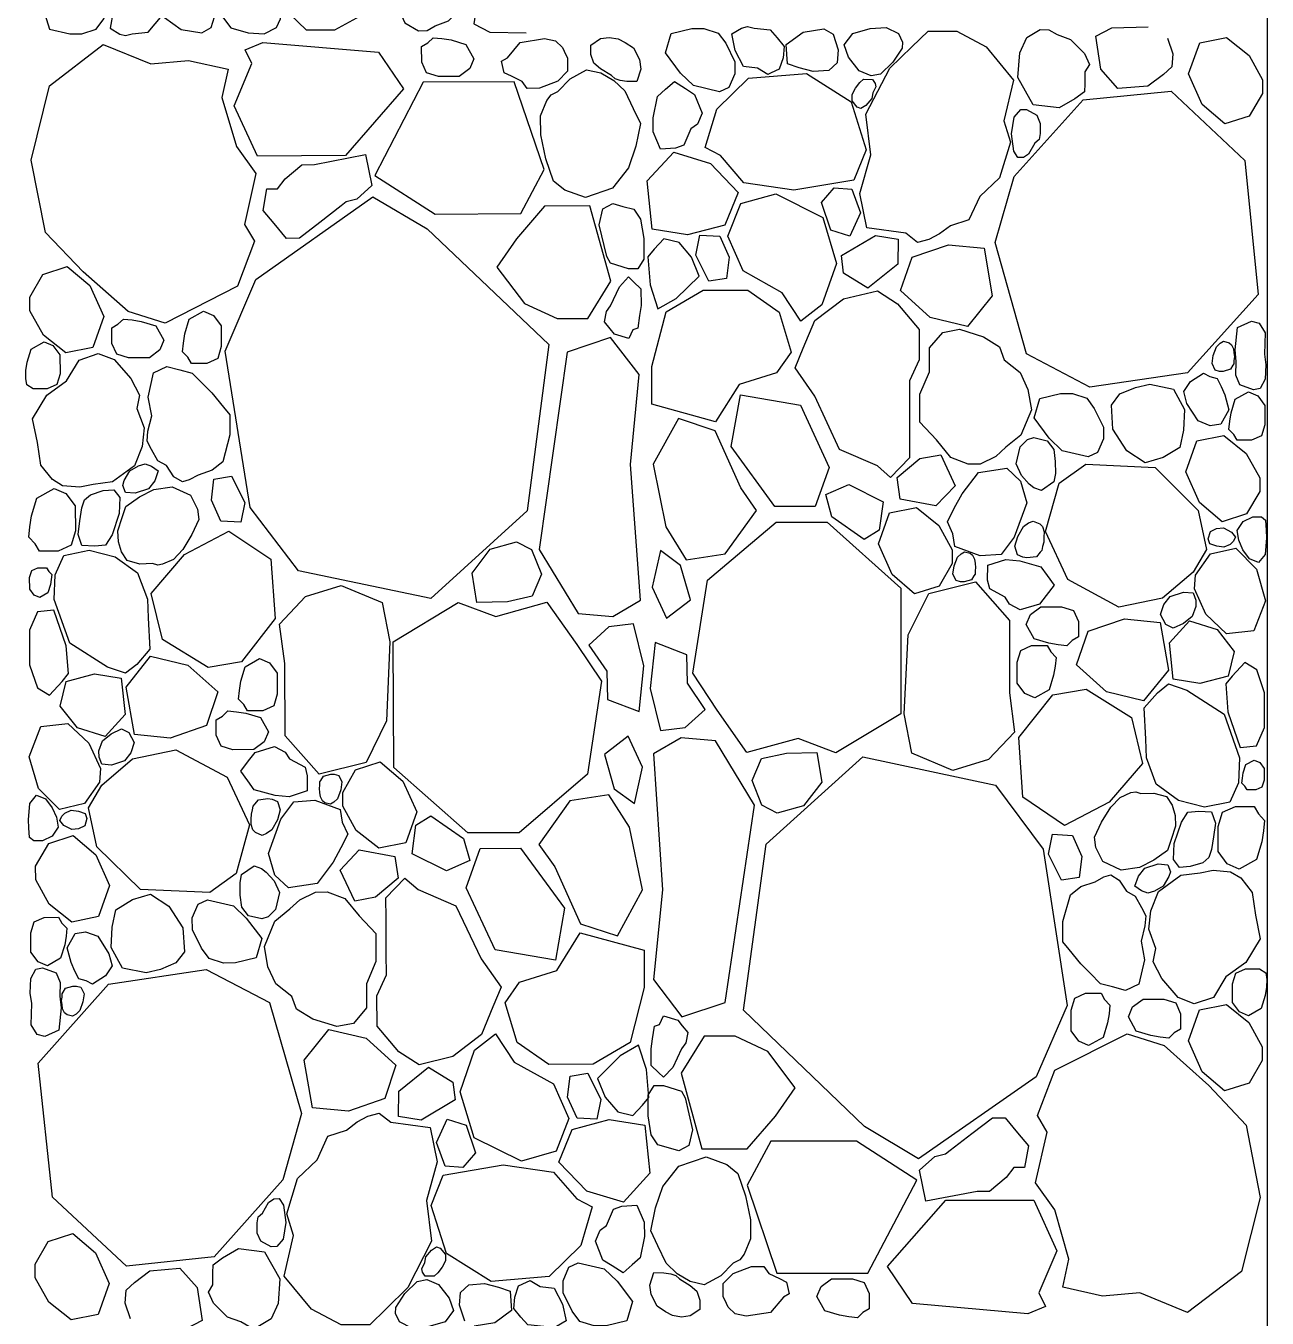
# Model space of a CAD drawing. Header units: millimetres. Extents: x 10227 to 13232, y 2 to 9351.
# Drawn here: x 11832.1 to 12008.2, y 7109.4 to 7292.8 of the extents above; entities that cross this region are included whole.
import ezdxf

# ---------------------------------------------------------------- set-up
doc = ezdxf.new("R2010")
doc.units = ezdxf.units.MM
doc.layers.add('A-WALL-FULL-EXTR', color=1, linetype='Continuous')
doc.layers.add('RETINO', color=20, linetype='Continuous')

msp = doc.modelspace()

# ---------------------------------------------------------------- linework, layer by layer
at = {"layer": 'A-WALL-FULL-EXTR', "ltscale": 0.1}
msp.add_line((12008.18, 9251.16), (12008.18, 6986), dxfattribs=at)
at = {"layer": 'RETINO'}
for points in [[(11868.54, 7320.9), (11863, 7320.1), (11862.05, 7315.22), (11863.65, 7309.76), (11862.96, 7303.97), (11866.39, 7297.46), (11869.53, 7294.46), (11871.86, 7292.22), (11875.93, 7292.25), (11880.09, 7294.52), (11883.94, 7299.25), (11882.54, 7305.02), (11883.43, 7308.07), (11881.88, 7313.08), (11879.06, 7315.73), (11877.5, 7319.03), (11874.86, 7319.89), (11873.33, 7321.02), (11871.8, 7321.82), (11870.18, 7322.2), (11868.54, 7320.9)], [(11890.37, 7303.24), (11886.7, 7302.75), (11884.55, 7298.87), (11884.84, 7295.38), (11885.84, 7293.21), (11887.76, 7292.11), (11889, 7292.14), (11890.16, 7292.82), (11892.02, 7293.53), (11894, 7295.51), (11894.7, 7297.09), (11894.08, 7298.14), (11894.03, 7299.83), (11894, 7300.97), (11892.64, 7301.97), (11890.37, 7303.24)], [(11842.2, 7300.68), (11838.51, 7299.78), (11836.71, 7298.01), (11834.56, 7295.08), (11835.41, 7292.35), (11838.32, 7291.67), (11840.03, 7291.68), (11842.06, 7292.34), (11843.12, 7293.8), (11844.39, 7296.45), (11844.38, 7298.14), (11843.53, 7300.06), (11842.2, 7300.68)], [(11847.61, 7297.35), (11845.64, 7297.09), (11844.48, 7294.82), (11844.02, 7292.47), (11845.39, 7291.64), (11846.23, 7291.41), (11847.17, 7291.68), (11849.43, 7291.92), (11850.44, 7293.07), (11851.42, 7294.28), (11851.26, 7295.91), (11850.7, 7297.49), (11849.57, 7298.02), (11849.06, 7298.24), (11847.61, 7297.35)], [(11866.84, 7296.62), (11865.06, 7298.28), (11863.71, 7298.54), (11862.05, 7297.82), (11860.55, 7295.85), (11859.96, 7294.09), (11861.15, 7292.52), (11863.63, 7291.81), (11865.9, 7291.68), (11867.65, 7292.56), (11868.2, 7293.79), (11868.17, 7294.64), (11866.84, 7296.62)], [(11851.9, 7296.75), (11851.72, 7294), (11854.12, 7292.28), (11857.05, 7291.82)], [(11858.36, 7292.58), (11859.09, 7294.82), (11858.93, 7296.66)], [(11896.32, 7297.78), (11895.64, 7293.08), (11897.91, 7291.91), (11903.07, 7291.82)], [(11857.05, 7291.82), (11858.36, 7292.58)], [(11930.48, 7283.43), (11926.78, 7284.31), (11924.97, 7286.07), (11922.8, 7288.99), (11923.63, 7291.72), (11926.55, 7292.42), (11928.26, 7292.42), (11930.28, 7291.76), (11931.36, 7290.32), (11932.64, 7287.67), (11932.64, 7285.98), (11931.8, 7284.06), (11930.48, 7283.43)], [(11935.87, 7286.79), (11933.89, 7287.04), (11932.72, 7289.3), (11932.25, 7291.65), (11933.61, 7292.48), (11934.45, 7292.72), (11935.39, 7292.46), (11937.66, 7292.23), (11938.67, 7291.09), (11939.66, 7289.88), (11939.51, 7288.25), (11938.96, 7286.67), (11937.83, 7286.13), (11937.32, 7285.91), (11935.87, 7286.79)], [(11955.09, 7287.63), (11953.32, 7285.96), (11951.98, 7285.7), (11950.31, 7286.4), (11948.8, 7288.36), (11948.19, 7290.12), (11949.38, 7291.7), (11951.86, 7292.42), (11954.13, 7292.56), (11955.88, 7291.69), (11956.43, 7290.47), (11956.41, 7289.62), (11955.09, 7287.63)], [(11984.57, 7286.63), (11983.87, 7291.33), (11986.14, 7292.51), (11991.29, 7292.64)], [(11892.41, 7290.79), (11894.49, 7290.17), (11895.63, 7288.14), (11895.04, 7286.73), (11893.57, 7285.63), (11890.61, 7285.61), (11888.92, 7286.12), (11888.23, 7287.66), (11888.22, 7289.85), (11889.11, 7290.37), (11889.88, 7291.12), (11891.11, 7290.99), (11892.41, 7290.79)], [(11900.39, 7288.28), (11902.2, 7290.45), (11905.67, 7290.98), (11907.21, 7290.67), (11908.2, 7289.73), (11908.45, 7289.22), (11908.92, 7288.23), (11908.93, 7286.36), (11907.54, 7284.94), (11904.93, 7283.93), (11903.2, 7283.92), (11902.49, 7284.91), (11900.97, 7285.64), (11899.94, 7286.13), (11899.57, 7287.78), (11900.39, 7288.28)], [(11915.15, 7285.75), (11913.61, 7286.68), (11912.65, 7287.48), (11912.25, 7288.73), (11912.25, 7290.08), (11913.61, 7290.98), (11914.85, 7291.16), (11916.11, 7290.95), (11917.1, 7290.42), (11918.28, 7289.66), (11919.14, 7288), (11919.33, 7286.67), (11918.77, 7284.88), (11917.35, 7284.89), (11916.37, 7285.05), (11915.68, 7285.29), (11915.15, 7285.75)], [(11940.15, 7287.42), (11939.95, 7290.16), (11942.35, 7291.89), (11945.28, 7292.37)], [(11945.28, 7292.37), (11946.59, 7291.62)], [(11946.59, 7291.62), (11947.33, 7289.38), (11947.18, 7287.54)], [(11956.93, 7263.36), (11951.38, 7264.13), (11950.41, 7269), (11951.97, 7274.47), (11951.25, 7280.25), (11954.65, 7286.79), (11957.77, 7289.81), (11960.09, 7292.05), (11964.15, 7292.05), (11968.33, 7289.81), (11972.21, 7285.09), (11970.84, 7279.31), (11971.75, 7276.27), (11970.23, 7271.25), (11967.42, 7268.59), (11965.88, 7265.28), (11963.24, 7264.41), (11961.72, 7263.27), (11960.2, 7262.46), (11958.57, 7262.07), (11956.93, 7263.36)], [(11978.66, 7281.15), (11974.99, 7281.61), (11972.81, 7285.48), (11973.09, 7288.97), (11974.07, 7291.15), (11975.98, 7292.26), (11977.23, 7292.24), (11978.39, 7291.56), (11980.26, 7290.86), (11982.25, 7288.89), (11982.96, 7287.32), (11982.34, 7286.26), (11982.3, 7284.58), (11982.27, 7283.43), (11980.92, 7282.43), (11978.66, 7281.15)], [(11994.05, 7291.06), (11994.8, 7288.82), (11994.65, 7286.97)], [(12005.65, 7279.99), (12002.17, 7278.89), (11998.97, 7281.63), (11997.03, 7286), (11998.62, 7290.4), (12002.43, 7291.14), (12005.61, 7288.59), (12007.52, 7285.15), (12007.52, 7283.2), (12005.65, 7279.99)], [(11855.14, 7287.86), (11860.76, 7286.64), (11859.89, 7282.64), (11861.97, 7275.67), (11864.71, 7271.83), (11863.08, 7264.62), (11864.5, 7262.26), (11862.08, 7255.84), (11851.85, 7250.6), (11846.58, 7252.24), (11840.21, 7257.89), (11834.85, 7263.48), (11832.83, 7273.72), (11835.43, 7284.27), (11843.02, 7290.13), (11849.82, 7287.39), (11855.14, 7287.86)], [(11864.14, 7287.44), (11863.19, 7289.38), (11865.71, 7290.44), (11882.08, 7289.05), (11885.66, 7283.85), (11877.42, 7274.38), (11864.94, 7274.31), (11861.61, 7281.45), (11864.14, 7287.44)], [(11946, 7286.47), (11943.78, 7286.3), (11941.79, 7286.82), (11940.15, 7287.42)], [(11947.18, 7287.54), (11946, 7286.47)], [(11994.65, 7286.97), (11993.46, 7285.9)], [(11907.55, 7283.46), (11909.3, 7285.3), (11911.63, 7286.56), (11913.65, 7286.11), (11915.47, 7285.05), (11917.05, 7283.56), (11918.25, 7281.06), (11919.26, 7278.96), (11918.6, 7275.7), (11917.58, 7272.66), (11915.31, 7269.75), (11911.46, 7268.44), (11908.53, 7269.49), (11906.95, 7270.77), (11905.86, 7273.91), (11905.12, 7277.34), (11905.11, 7280.02), (11905.99, 7282.21), (11906.58, 7283.02), (11907.55, 7283.46)], [(11951.27, 7275.21), (11949.55, 7270.89), (11941.04, 7269.48), (11933.92, 7270.54), (11930.63, 7274.39), (11928.46, 7275.51), (11930.1, 7280.97), (11934.6, 7285.37), (11942.82, 7286.02), (11949.15, 7282.01), (11951.27, 7275.21)], [(11952.08, 7282.5), (11951.26, 7281.5), (11950.55, 7281.07), (11950.02, 7281.26), (11949.29, 7282.15), (11949.29, 7283.07), (11949.78, 7283.95), (11950.39, 7284.77), (11950.91, 7285.24), (11952.18, 7285.19), (11952.55, 7284.63), (11952.67, 7284.16), (11952.24, 7283.27), (11952.08, 7282.5)], [(11993.46, 7285.9), (11991.25, 7284.24), (11986.99, 7283.91), (11984.57, 7286.63)], [(11881.56, 7271.55), (11890.14, 7266.08), (11902.31, 7266.15), (11905.6, 7272.41), (11901.33, 7284.86), (11888.44, 7284.79), (11881.56, 7271.55)], [(11922.12, 7275.31), (11921.07, 7277.75), (11921.07, 7279.75), (11921.67, 7282.79), (11922.83, 7283.79), (11924.12, 7284.91), (11925.66, 7283.91), (11926.96, 7283.07), (11928.02, 7280.39), (11927.34, 7278.83), (11926.42, 7278.16), (11925.42, 7275.85), (11924.24, 7275.44), (11922.12, 7275.31)], [(11972.29, 7271.41), (11982.1, 7282.28), (11994.55, 7283.55), (12005.01, 7273.71), (12006.91, 7254.66), (11996.87, 7243.54), (11983.05, 7241.53), (11974.06, 7246.27), (11969.6, 7262.06), (11972.29, 7271.41)], [(11975.23, 7276.16), (11974.34, 7274.61), (11973.63, 7274.1), (11972.83, 7274.1), (11972.26, 7275.01), (11971.91, 7277.47), (11972.31, 7279.85), (11973.23, 7280.91), (11974.03, 7280.91), (11975.49, 7280.13), (11976, 7278.96), (11976, 7277.5), (11975.86, 7276.66), (11975.23, 7276.16)], [(11868.86, 7271.1), (11871.24, 7273.09), (11873.01, 7273.1), (11880.27, 7274.54), (11881.18, 7270.13), (11879.01, 7268.19), (11877.52, 7267.8), (11876.83, 7267.25), (11873.78, 7264.89), (11870.88, 7262.65), (11869.07, 7262.64), (11867.29, 7264.75), (11865.75, 7266.58), (11866.28, 7269.68), (11867.78, 7269.69), (11868.86, 7271.1)], [(11925.95, 7263.12), (11920.92, 7263.96), (11920.22, 7270.78), (11924, 7274.89), (11929.2, 7273.27), (11933.15, 7269.16), (11931.22, 7264.52), (11925.95, 7263.12)], [(11939.38, 7254.91), (11933.86, 7258.02), (11931.67, 7262.97), (11933.51, 7267.58), (11938.46, 7268.96), (11945.13, 7265.62), (11947.08, 7259.06), (11945.01, 7253.19), (11942.02, 7250.88), (11939.38, 7254.91)], [(11946.76, 7269.82), (11949.28, 7269.62), (11950.5, 7266.24), (11948.96, 7262.97), (11946.26, 7263.79), (11944.94, 7267.75), (11946.76, 7269.82)], [(11864.72, 7256.78), (11881.31, 7268.52), (11889.01, 7263.98), (11906.26, 7247.59), (11903.19, 7223.97), (11889.53, 7211.52), (11870.74, 7215.45), (11863.89, 7224.46), (11860.37, 7246.64), (11864.72, 7256.78)], [(11901.67, 7262.57), (11898.88, 7258.55), (11902.82, 7253.39), (11907.46, 7251.24), (11911.82, 7251.26), (11915.06, 7256.56), (11912.09, 7267.26), (11905.64, 7267.23), (11901.67, 7262.57)], [(11913.92, 7266.84), (11915.36, 7267.57), (11916.79, 7267.17), (11918.32, 7266.76), (11919.28, 7265.35), (11919.74, 7262.64), (11919.76, 7259.69), (11918.89, 7258.32), (11917.55, 7258.31), (11915.03, 7259.12), (11914.5, 7260.04), (11913.4, 7264.57), (11913.92, 7266.84)], [(11931.47, 7256.96), (11928.98, 7256.56), (11927.12, 7260.27), (11927.7, 7263.09), (11930.51, 7262.93), (11931.85, 7259.95), (11931.47, 7256.96)], [(11920.64, 7256.06), (11921.72, 7252.62), (11924.34, 7254.12), (11927.59, 7257.28), (11926.51, 7259.95), (11924.75, 7262.03), (11922.58, 7262.57), (11921.22, 7261.12), (11920.32, 7260.03), (11920.64, 7256.06)], [(11948.1, 7257.72), (11947.79, 7260.22), (11952.61, 7263.04), (11955.85, 7262.54), (11955.79, 7258.96), (11951.54, 7255.55), (11948.1, 7257.72)], [(11962.96, 7261.74), (11968.03, 7261.23), (11969.19, 7254.47), (11965.69, 7250.12), (11960.39, 7251.39), (11956.18, 7255.23), (11957.8, 7259.99), (11962.96, 7261.74)], [(11834.47, 7257.52), (11837.95, 7258.65), (11841.16, 7255.93), (11843.13, 7251.57), (11841.57, 7247.16), (11837.76, 7246.39), (11834.56, 7248.92), (11832.64, 7252.36), (11832.63, 7254.3), (11834.47, 7257.52)], [(11915.03, 7253.08), (11916.28, 7255.75), (11917.58, 7257.16), (11918.3, 7256.48), (11919.34, 7255.49), (11919.35, 7253.12), (11919.14, 7251.69), (11918.89, 7249.88), (11918.17, 7249.67), (11917.62, 7248.42), (11915.58, 7249.06), (11914.97, 7249.82), (11914.18, 7250.8), (11914.45, 7252.24), (11915.03, 7253.08)], [(11933.28, 7241.91), (11929.94, 7236.6), (11920.88, 7239.12), (11920.88, 7244.44), (11922.93, 7252.21), (11928.17, 7255.28), (11934.51, 7255.28), (11938.93, 7252.14), (11940.63, 7246.48), (11938.59, 7243.55), (11933.28, 7241.91)], [(11952.9, 7230.35), (11947.53, 7232.66), (11943.99, 7240.22), (11941.2, 7244.24), (11942.36, 7247.03), (11944, 7250.98), (11948.07, 7254.04), (11952.9, 7255.2), (11955.76, 7253.36), (11958.82, 7249.69), (11958.82, 7245.4), (11957.46, 7242.4), (11957.46, 7239.4), (11957.46, 7234.43), (11957.46, 7231.51), (11954.74, 7228.71), (11952.9, 7230.35)], [(11854.62, 7249.08), (11855.25, 7251.16), (11857.28, 7252.3), (11858.69, 7251.71), (11859.78, 7250.23), (11859.8, 7247.28), (11859.29, 7245.59), (11857.76, 7244.9), (11855.56, 7244.88), (11855.05, 7245.77), (11854.29, 7246.54), (11854.42, 7247.78), (11854.62, 7249.08)], [(11848.45, 7250.86), (11850.53, 7250.24), (11851.67, 7248.2), (11851.08, 7246.8), (11849.6, 7245.7), (11846.65, 7245.68), (11844.96, 7246.19), (11844.27, 7247.73), (11844.25, 7249.92), (11845.14, 7250.44), (11845.91, 7251.19), (11847.15, 7251.06), (11848.45, 7250.86)], [(12008.01, 7244.71), (12007.89, 7242.63), (12007.2, 7241.34), (12006.23, 7241.15), (12004.31, 7241.85), (12003.72, 7243.24), (12003.81, 7245.18), (12003.63, 7246.82), (12003.99, 7249.99), (12005.97, 7250.88), (12007.05, 7250.61), (12007.91, 7249.23), (12007.79, 7246.19), (12008.01, 7244.71)], [(11915.03, 7248.57), (11908.88, 7246.5), (11904.88, 7218.46), (11910.45, 7209.38), (11915.35, 7208.97), (11919.27, 7211.28), (11917.88, 7230.54)], [(11919.08, 7243.3), (11915.03, 7248.57)], [(11973.25, 7234.7), (11971.09, 7232.99), (11969.67, 7231.7), (11967.46, 7230.61), (11965.77, 7230.61), (11963.31, 7231.54), (11961.26, 7234.04), (11958.93, 7236.56), (11958.93, 7240.51), (11960.29, 7243.68), (11960.29, 7247.11), (11962.16, 7249.3), (11964.54, 7249.74), (11967.94, 7248.64), (11970.21, 7247.24), (11970.87, 7245.4), (11973.15, 7243.6), (11974.25, 7241.19), (11974.74, 7238.29), (11973.25, 7234.7)], [(11832.26, 7245.05), (11832.82, 7246.92), (11834.65, 7247.94), (11835.91, 7247.41), (11836.9, 7246.09), (11836.92, 7243.43), (11836.46, 7241.91), (11835.08, 7241.28), (11833.1, 7241.27), (11832.22, 7241.83), (11832.07, 7242.77), (11832.08, 7243.87), (11832.26, 7245.05)], [(12002.98, 7244.05), (12001.93, 7243.76), (12001.43, 7243.76), (12000.8, 7243.94), (12000.36, 7244.86), (12000.53, 7246), (12000.99, 7247.26), (12001.51, 7247.74), (12002, 7248.03), (12002.8, 7247.81), (12003.13, 7247.54), (12003.42, 7246.98), (12003.48, 7246.37), (12003.56, 7245.8), (12003.48, 7245.31), (12003.48, 7244.85), (12003.33, 7244.63), (12002.98, 7244.05)], [(11844.36, 7228.06), (11841.62, 7227.71), (11839.75, 7227.33), (11837.29, 7227.53), (11835.83, 7228.4), (11834.2, 7230.46), (11833.73, 7233.66), (11833.03, 7237.02), (11835.06, 7240.4), (11837.85, 7242.42), (11839.62, 7245.37), (11842.35, 7246.29), (11844.62, 7245.43), (11846.97, 7242.74), (11848.2, 7240.38), (11847.81, 7238.47), (11848.85, 7235.75), (11848.55, 7233.11), (11847.48, 7230.37), (11844.36, 7228.06)], [(11849.42, 7240.1), (11850.19, 7243.57), (11852.08, 7244.44), (11853.93, 7243.97), (11855.67, 7243.52), (11857.13, 7242.05), (11858.47, 7240.7), (11860.12, 7238.7), (11861.02, 7237.61), (11861.03, 7234.74), (11860, 7230.91), (11858.51, 7229.75), (11856.5, 7229.05), (11855.26, 7228.36), (11854.29, 7228.06), (11853.06, 7228.81), (11852.03, 7230.38), (11850.78, 7231.05), (11849.9, 7232.69), (11849.28, 7233.85), (11849.4, 7235.27), (11849.93, 7237.45), (11849.42, 7240.1)], [(11917.88, 7230.54), (11919.08, 7243.3)], [(12002.16, 7240.42), (12002.73, 7238.32), (12001.6, 7236.28), (12000.09, 7236.04), (11998.38, 7236.72), (11996.81, 7239.22), (11996.35, 7240.92), (11997.29, 7242.32), (11999.15, 7243.49), (12000.06, 7243.01), (12001.1, 7242.75), (12001.64, 7241.63), (12002.16, 7240.42)], [(11988.28, 7232.49), (11986.3, 7235.58), (11986.09, 7238.98), (11987.3, 7240.56), (11989.52, 7241.47), (11991.56, 7241.95), (11994.89, 7241.25), (11996.47, 7238.33), (11996.32, 7235.43), (11995.8, 7232.97), (11993.42, 7231.52), (11990.87, 7230.77), (11988.28, 7232.49)], [(11944.04, 7224.57), (11938.32, 7224.57), (11932.14, 7233.1), (11933.44, 7240.45), (11941.99, 7238.94), (11946.06, 7230.12)], [(11982.78, 7231.62), (11979.08, 7232.5), (11977.28, 7234.26), (11975.11, 7237.17), (11975.94, 7239.91), (11978.85, 7240.61), (11980.56, 7240.61), (11982.59, 7239.95), (11983.66, 7238.51), (11984.95, 7235.86), (11984.95, 7234.17), (11984.1, 7232.25), (11982.78, 7231.62)], [(12003.08, 7237.88), (12003.66, 7239.81), (12005.55, 7240.86), (12006.86, 7240.3), (12007.87, 7238.93), (12007.87, 7236.19), (12007.39, 7234.62), (12005.96, 7233.99), (12003.92, 7233.99), (12003.45, 7234.81), (12002.75, 7235.53), (12002.88, 7236.68), (12003.08, 7237.88)], [(11931.28, 7217.86), (11935.71, 7224.03), (11933.49, 7227.22), (11929.88, 7235.34), (11924.65, 7237.08), (11921.05, 7230.57), (11922.85, 7221.68)], [(11972.56, 7230.66), (11973.14, 7233.04), (11974.16, 7234.1), (11975.06, 7234.39), (11976.96, 7233.92), (11977.9, 7232.68), (11978.13, 7230.98), (11978.14, 7229.25), (11977.92, 7228.09), (11976.15, 7226.86), (11975.07, 7227.24), (11974.43, 7227.76), (11973.32, 7228.99), (11972.56, 7230.66)], [(12005.27, 7223.52), (12001.78, 7222.41), (11998.58, 7225.15), (11996.64, 7229.52), (11998.23, 7233.92), (12002.04, 7234.66), (12005.22, 7232.12), (12007.13, 7228.67), (12007.13, 7226.72), (12005.27, 7223.52)], [(11961.89, 7231.91), (11963.92, 7227.51), (11961.19, 7224.67), (11956.14, 7225.62), (11955.71, 7228.7), (11958.91, 7231.39), (11961.89, 7231.91)], [(11846.82, 7229.64), (11848.05, 7230.33), (11849.01, 7230.64), (11849.91, 7230.31), (11850.84, 7229.66), (11850.35, 7228.23), (11849.46, 7227.08), (11847.59, 7226.46), (11846.22, 7226.58), (11845.83, 7227.58), (11846.02, 7228.26), (11846.82, 7229.64)], [(11946.06, 7230.12), (11944.04, 7224.57)], [(11978.67, 7227.9), (11982.46, 7230.59), (11992.28, 7230.1), (11998.41, 7224.02), (11999.6, 7218.48), (11997.67, 7215.25), (11993.32, 7211.56), (11987.15, 7210.31), (11979.9, 7214.24), (11976.76, 7221.04), (11978.67, 7227.9)], [(11858.76, 7228.46), (11861.25, 7228.87), (11863.13, 7225.17), (11862.57, 7222.35), (11859.75, 7222.48), (11858.4, 7225.46), (11858.76, 7228.46)], [(11964.93, 7226.37), (11967.23, 7229.4), (11971.26, 7230.01), (11973.2, 7228.18), (11974.1, 7225.09), (11972.3, 7220.24), (11970.43, 7217.78), (11967.49, 7217.59), (11963.88, 7218.92), (11963.58, 7220.69), (11962.83, 7222.42), (11963.79, 7224.36), (11964.93, 7226.37)], [(11832.89, 7223.27), (11833.63, 7225.77), (11836.07, 7227.13), (11837.76, 7226.42), (11839.08, 7224.66), (11839.1, 7221.11), (11838.49, 7219.08), (11836.64, 7218.25), (11834.01, 7218.24), (11833.39, 7219.3), (11832.49, 7220.23), (11832.64, 7221.71), (11832.89, 7223.27)], [(11841.23, 7226.26), (11843.03, 7226.83), (11844.54, 7226.95), (11845.39, 7225.85), (11845.3, 7223.58), (11844.3, 7220.54), (11843.39, 7219.11), (11841.84, 7218.97), (11840.02, 7219.05), (11839.48, 7220.63), (11839.75, 7222.57), (11840.01, 7224.37), (11840.39, 7225.51), (11841.23, 7226.26)], [(11850.06, 7216.51), (11848.26, 7216.42), (11846.43, 7216.92), (11845.62, 7218.14), (11845.2, 7219.58), (11845.12, 7221.13), (11845.73, 7223), (11846.25, 7224.58), (11848.18, 7225.94), (11850.21, 7227.01), (11852.81, 7227.39), (11855.43, 7226.17), (11856.43, 7224.18), (11856.61, 7222.75), (11855.63, 7220.59), (11854.32, 7218.47), (11853.01, 7217.08), (11851.48, 7216.38), (11850.78, 7216.26), (11850.06, 7216.51)], [(11953.15, 7221.21), (11951, 7219.89), (11946.43, 7223.11), (11945.55, 7226.27), (11948.84, 7227.7), (11953.7, 7225.25), (11953.15, 7221.21)], [(11961.65, 7213.29), (11958.16, 7212.18), (11954.97, 7214.92), (11953.03, 7219.29), (11954.62, 7223.69), (11958.43, 7224.43), (11961.61, 7221.89), (11963.51, 7218.44), (11963.51, 7216.49), (11961.65, 7213.29)], [(12007.9, 7217.79), (12006.97, 7216.65), (12005.68, 7217.15), (12004.73, 7218.44), (12004.15, 7219.78), (12003.91, 7221.18), (12004.78, 7222.46), (12006.13, 7223.12), (12007.38, 7223.12), (12007.97, 7222.64), (12008.06, 7221.24), (12008.09, 7220.14), (12007.9, 7217.79)], [(11849.86, 7212.25), (11854.58, 7217.76), (11860.89, 7221.1), (11866.84, 7217.13), (11867.43, 7208.67)], [(11922.85, 7221.68), (11925.77, 7217.03)], [(11934.38, 7189.67), (11930.15, 7195.7), (11926.68, 7200.94), (11928.78, 7214.11), (11938.52, 7222.35), (11945.77, 7222.35), (11956.23, 7212.98), (11956.23, 7195.15), (11946.98, 7189.61), (11941.64, 7191.67), (11934.38, 7189.67)], [(11975.45, 7217.46), (11974.11, 7217.3), (11973.5, 7217.39), (11972.75, 7217.72), (11972.38, 7218.93), (11972.8, 7220.31), (11973.61, 7221.76), (11974.33, 7222.26), (11974.98, 7222.52), (11975.92, 7222.11), (11976.29, 7221.72), (11976.53, 7220.98), (11976.5, 7220.21), (11976.48, 7219.5), (11976.3, 7218.91), (11976.22, 7218.35), (11975.99, 7218.1), (11975.45, 7217.46)], [(12002.04, 7218.8), (12001.03, 7218.93), (12000.04, 7219.29), (11999.81, 7220.01), (12000.13, 7221.03), (12001.02, 7221.44), (12001.97, 7221.55), (12003.11, 7220.95), (12003.67, 7220.25), (12003.38, 7219.62), (12002.94, 7219.2), (12002.04, 7218.8)], [(11897.93, 7218.51), (11901.66, 7219.56), (11903.82, 7218.48)], [(11849.42, 7208.76), (11849.68, 7204.33), (11847.8, 7202.18), (11846.23, 7200.91), (11843.66, 7201.79), (11838.32, 7205.17), (11836.11, 7211.36), (11836.22, 7214.88), (11837.44, 7217.63), (11841.03, 7218.37), (11844.72, 7217.46), (11847.93, 7215.17), (11849.32, 7211.42), (11849.42, 7208.76)], [(11903.92, 7211.85), (11900.39, 7211.04), (11896.07, 7210.95), (11895.38, 7215.13), (11897.93, 7218.51)], [(11903.82, 7218.48), (11905.22, 7214.96), (11903.92, 7211.85)], [(11922.95, 7208.73), (11926.35, 7211.32), (11924.97, 7216.19), (11922.1, 7218.32), (11920.94, 7213.13), (11922.95, 7208.73)], [(11925.77, 7217.03), (11931.28, 7217.86)], [(11966.23, 7214.19), (11965.19, 7213.9), (11964.69, 7213.9), (11964.05, 7214.08), (11963.61, 7214.99), (11963.78, 7216.14), (11964.25, 7217.39), (11964.77, 7217.88), (11965.25, 7218.16), (11966.05, 7217.95), (11966.39, 7217.68), (11966.67, 7217.12), (11966.74, 7216.5), (11966.81, 7215.94), (11966.74, 7215.45), (11966.74, 7214.99), (11966.59, 7214.76), (11966.23, 7214.19)], [(12000.15, 7217.87), (12003.72, 7218.68), (12006.67, 7215.68), (12007.94, 7211.17), (12006.29, 7206.92), (12002.43, 7206.49), (11999.47, 7209.3), (11997.86, 7212.89), (11998.02, 7214.83), (12000.15, 7217.87)], [(11835.56, 7213.49), (11835.2, 7212.31), (11834.05, 7211.66), (11833.24, 7211.99), (11832.62, 7212.83), (11832.61, 7214.52), (11832.9, 7215.48), (11833.77, 7215.87), (11835.02, 7215.88), (11835.32, 7215.37), (11835.74, 7214.93), (11835.67, 7214.23), (11835.56, 7213.49)], [(11968.57, 7216.24), (11971.1, 7217.07), (11973.09, 7216.89), (11976.06, 7216.03), (11976.96, 7214.79), (11977.96, 7213.4), (11976.83, 7211.95), (11975.88, 7210.73), (11973.12, 7209.91), (11971.62, 7210.72), (11971.03, 7211.7), (11968.82, 7212.9), (11968.51, 7214.11), (11968.57, 7216.24)], [(11963.57, 7187.12), (11957.77, 7189.59), (11956.7, 7195.15), (11957.24, 7206.38), (11960.17, 7212.25), (11966.81, 7213.89), (11971.63, 7208.42), (11971.63, 7198.13), (11972.35, 7192.55), (11968.63, 7188.67), (11963.57, 7187.12)], [(11857.92, 7201.71), (11851.48, 7205.7), (11849.86, 7212.25)], [(11876.79, 7213.37), (11882.6, 7210.94), (11883.71, 7205.38), (11883.23, 7194.15), (11880.34, 7188.26), (11873.7, 7186.59), (11868.86, 7192.03), (11868.8, 7202.32), (11868.04, 7207.89), (11871.74, 7211.79), (11876.79, 7213.37)], [(11997.53, 7208.97), (11996.3, 7208), (11994.86, 7207.3), (11993.82, 7207.82), (11993.03, 7209.26), (11993.54, 7210.68), (11994.43, 7211.83), (11996.3, 7212.44), (11997.68, 7212.31), (11998.06, 7211.31), (11998.05, 7210.39), (11997.53, 7208.97)], [(11906, 7210.99), (11910.26, 7204.98), (11913.76, 7199.77), (11911.74, 7186.59), (11902.04, 7178.29), (11894.8, 7178.25), (11884.28, 7187.56), (11884.18, 7205.39), (11893.4, 7210.98), (11898.75, 7208.95), (11906, 7210.99)], [(11977.2, 7205.17), (11975.13, 7205.8), (11974, 7207.84), (11974.6, 7209.25), (11976.08, 7210.33), (11979.03, 7210.33), (11980.72, 7209.82), (11981.41, 7208.28), (11981.41, 7206.08), (11980.51, 7205.57), (11979.74, 7204.82), (11978.51, 7204.96), (11977.2, 7205.17)], [(11837.8, 7204.83), (11836.04, 7209.87), (11833.72, 7209.64), (11832.57, 7207.02), (11832.59, 7202.13), (11833.72, 7198.84), (11835.44, 7197.82), (11837.24, 7199.76), (11838.13, 7200.86), (11837.8, 7204.83)], [(11867.43, 7208.67), (11862.66, 7202.54), (11857.92, 7201.71)], [(11987.94, 7208.64), (11993.01, 7208.13), (11994.17, 7201.37), (11990.66, 7197.02), (11985.37, 7198.29), (11981.15, 7202.13), (11982.77, 7206.89), (11987.94, 7208.64)], [(11998.65, 7199.46), (11994.85, 7200.09), (11994.32, 7205.24), (11997.18, 7208.35), (12001.1, 7207.12), (12003.52, 7204.02), (12002.63, 7200.51), (11998.65, 7199.46)], [(11914.78, 7207.5), (11911.95, 7204.9), (11914.51, 7201.19)], [(11914.51, 7201.19), (11914.6, 7197.18), (11919.11, 7195.48), (11919.77, 7201.98), (11918.29, 7207.94)], [(11918.29, 7207.94), (11914.78, 7207.5)], [(11925.93, 7199.52), (11925.86, 7203.53), (11921.35, 7205.26), (11920.66, 7198.76), (11922.1, 7192.8)], [(11977.88, 7200.64), (11977.25, 7198.56), (11975.21, 7197.44), (11973.8, 7198.04), (11972.71, 7199.51), (11972.71, 7202.47), (11973.23, 7204.15), (11974.77, 7204.84), (11976.97, 7204.84), (11977.48, 7203.95), (11978.23, 7203.17), (11978.09, 7201.94), (11977.88, 7200.64)], [(11852.55, 7191.72), (11847.48, 7192.2), (11846.28, 7198.95), (11849.76, 7203.32), (11855.06, 7202.08), (11859.3, 7198.27), (11857.7, 7193.5), (11852.55, 7191.72)], [(11862.56, 7199.77), (11863.18, 7201.85), (11865.21, 7202.99), (11866.62, 7202.4), (11867.72, 7200.93), (11867.74, 7197.97), (11867.23, 7196.29), (11865.69, 7195.59), (11863.5, 7195.58), (11862.98, 7196.47), (11862.23, 7197.24), (11862.36, 7198.47), (11862.56, 7199.77)], [(11841.79, 7200.84), (11845.58, 7200.22), (11846.15, 7195.08), (11843.31, 7191.96), (11839.38, 7193.16), (11836.94, 7196.25), (11837.81, 7199.76), (11841.79, 7200.84)], [(12002.61, 7195.44), (12004.34, 7190.39), (12006.66, 7190.61), (12007.83, 7193.22), (12007.83, 7198.12), (12006.72, 7201.41), (12005.01, 7202.44), (12003.2, 7200.51), (12002.3, 7199.42), (12002.61, 7195.44)], [(11925.62, 7193.21), (11928.46, 7195.79), (11925.93, 7199.52)], [(11990.97, 7191.58), (11990.74, 7196.01), (11992.62, 7198.15), (11994.2, 7199.41), (11996.77, 7198.51), (12002.09, 7195.11), (12004.27, 7188.91), (12004.13, 7185.38), (12002.89, 7182.64), (11999.3, 7181.92), (11995.62, 7182.85), (11992.42, 7185.16), (11991.05, 7188.92), (11990.97, 7191.58)], [(11972.96, 7191.78), (11977.77, 7197.87), (11982.51, 7198.68)], [(11982.51, 7198.68), (11988.92, 7194.65), (11990.51, 7188.09)], [(11863.26, 7195.25), (11865.34, 7194.63), (11866.48, 7192.6), (11865.89, 7191.19), (11864.42, 7190.09), (11861.46, 7190.07), (11859.77, 7190.58), (11859.08, 7192.12), (11859.07, 7194.31), (11859.95, 7194.83), (11860.73, 7195.58), (11861.96, 7195.45), (11863.26, 7195.25)], [(11840.39, 7182.42), (11836.83, 7181.59), (11833.86, 7184.57), (11832.56, 7189.07), (11834.18, 7193.34), (11838.04, 7193.78), (11841.01, 7190.99), (11842.65, 7187.41), (11842.5, 7185.47), (11840.39, 7182.42)], [(11842.96, 7191.33), (11844.18, 7192.31), (11845.62, 7193.02), (11846.66, 7192.5), (11847.46, 7191.07), (11846.96, 7189.64), (11846.07, 7188.49), (11844.2, 7187.87), (11842.83, 7187.99), (11842.45, 7188.99), (11842.44, 7189.91), (11842.96, 7191.33)], [(11917.53, 7192), (11914.15, 7189.39), (11915.55, 7184.53), (11918.44, 7182.42), (11919.57, 7187.61), (11917.53, 7192)], [(11925.14, 7152.14), (11931.29, 7154.18), (11935.46, 7182.19), (11929.94, 7191.31), (11925.03, 7191.75), (11921.11, 7189.46), (11922.39, 7170.19)], [(11922.1, 7192.8), (11925.62, 7193.21)], [(11990.51, 7188.09), (11985.76, 7182.61), (11979.42, 7179.3), (11973.51, 7183.31), (11972.96, 7191.78)], [(11861.92, 7172.51), (11858.15, 7169.8), (11848.33, 7170.24), (11842.16, 7176.27), (11840.94, 7181.81), (11842.86, 7185.05), (11847.18, 7188.77), (11853.35, 7190.05), (11860.62, 7186.17), (11863.8, 7179.38), (11861.92, 7172.51)], [(11871.96, 7184.23), (11869.44, 7183.39), (11867.44, 7183.55), (11864.46, 7184.39), (11863.56, 7185.63), (11862.56, 7187.01), (11863.67, 7188.47), (11864.62, 7189.69), (11867.37, 7190.53), (11868.87, 7189.73), (11869.47, 7188.75), (11871.69, 7187.57), (11872, 7186.35), (11871.96, 7184.23)], [(11878.86, 7187.22), (11882.34, 7188.34), (11885.55, 7185.62), (11887.52, 7181.27), (11885.96, 7176.86), (11882.15, 7176.09), (11878.95, 7178.62), (11877.03, 7182.06), (11877.02, 7184), (11878.86, 7187.22)], [(11975.4, 7143.65), (11958.73, 7132), (11951.07, 7136.58), (11933.9, 7153.08), (11937.11, 7176.68), (11950.84, 7189.05), (11969.62, 7185.01), (11976.41, 7175.96), (11979.8, 7153.76), (11975.4, 7143.65)], [(11936.51, 7182.17), (11935.14, 7185.69), (11936.45, 7188.8)], [(11936.45, 7188.8), (11939.99, 7189.59), (11944.3, 7189.65), (11944.98, 7185.47), (11942.41, 7182.1)], [(12004.8, 7186.77), (12005.17, 7187.95), (12006.33, 7188.59), (12007.13, 7188.25), (12007.75, 7187.41), (12007.75, 7185.73), (12007.45, 7184.77), (12006.57, 7184.38), (12005.33, 7184.38), (12005.03, 7184.88), (12004.61, 7185.33), (12004.68, 7186.03), (12004.8, 7186.77)], [(11874.28, 7186.29), (11875.33, 7186.59), (11875.82, 7186.59), (11876.46, 7186.42), (11876.91, 7185.5), (11876.74, 7184.35), (11876.28, 7183.1), (11875.77, 7182.61), (11875.29, 7182.32), (11874.49, 7182.53), (11874.15, 7182.8), (11873.86, 7183.36), (11873.79, 7183.97), (11873.71, 7184.54), (11873.78, 7185.03), (11873.78, 7185.49), (11873.93, 7185.71), (11874.28, 7186.29)], [(11832.64, 7182.45), (11833.56, 7183.6), (11834.85, 7183.11), (11835.81, 7181.82), (11836.4, 7180.48), (11836.64, 7179.08), (11835.79, 7177.81), (11834.43, 7177.13), (11833.18, 7177.12), (11832.6, 7177.6), (11832.5, 7179), (11832.46, 7180.1), (11832.64, 7182.45)], [(11865.09, 7182.96), (11866.42, 7183.14), (11867.04, 7183.05), (11867.79, 7182.72), (11868.17, 7181.51), (11867.75, 7180.13), (11866.95, 7178.68), (11866.23, 7178.17), (11865.58, 7177.91), (11864.64, 7178.32), (11864.27, 7178.71), (11864.03, 7179.44), (11864.05, 7180.21), (11864.07, 7180.92), (11864.24, 7181.51), (11864.32, 7182.07), (11864.55, 7182.32), (11865.09, 7182.96)], [(11875.66, 7174.11), (11873.38, 7171.08), (11869.35, 7170.44), (11867.39, 7172.26), (11866.48, 7175.35), (11868.25, 7180.21), (11870.11, 7182.67), (11873.05, 7182.88), (11876.66, 7181.57), (11876.97, 7179.8), (11877.74, 7178.08), (11876.78, 7176.13), (11875.66, 7174.11)], [(11909.26, 7182.82), (11904.86, 7176.62), (11907.1, 7173.45), (11910.75, 7165.35), (11915.99, 7163.64), (11919.56, 7170.17), (11917.71, 7179.05)], [(11914.76, 7183.68), (11909.26, 7182.82)], [(11917.71, 7179.05), (11914.76, 7183.68)], [(11990.28, 7183.84), (11992.09, 7183.91), (11993.91, 7183.41), (11994.72, 7182.18), (11995.13, 7180.73), (11995.2, 7179.19), (11994.58, 7177.31), (11994.05, 7175.74), (11992.11, 7174.39), (11990.08, 7173.34), (11987.48, 7172.97), (11984.86, 7174.2), (11983.87, 7176.2), (11983.7, 7177.63), (11984.69, 7179.78), (11986.01, 7181.9), (11987.33, 7183.28), (11988.86, 7183.97), (11989.56, 7184.09), (11990.28, 7183.84)], [(11838.5, 7181.48), (11839.52, 7181.35), (11840.5, 7181), (11840.74, 7180.28), (11840.43, 7179.25), (11839.54, 7178.84), (11838.59, 7178.73), (11837.45, 7179.32), (11836.88, 7180.02), (11837.17, 7180.65), (11837.61, 7181.07), (11838.5, 7181.48)], [(11887.41, 7179.34), (11889.55, 7180.68), (11894.14, 7177.48), (11895.04, 7174.33), (11891.76, 7172.88), (11886.88, 7175.31), (11887.41, 7179.34)], [(11942.41, 7182.1), (11938.66, 7181.08), (11936.51, 7182.17)], [(11999.06, 7174.03), (11997.25, 7173.47), (11995.74, 7173.36), (11994.9, 7174.47), (11995, 7176.73), (11996.02, 7179.77), (11996.93, 7181.2), (11998.49, 7181.32), (12000.31, 7181.24), (12000.84, 7179.65), (12000.56, 7177.72), (12000.29, 7175.91), (11999.9, 7174.78), (11999.06, 7174.03)], [(12007.42, 7176.98), (12006.66, 7174.48), (12004.21, 7173.13), (12002.53, 7173.85), (12001.22, 7175.62), (12001.22, 7179.17), (12001.84, 7181.19), (12003.69, 7182.02), (12006.32, 7182.02), (12006.94, 7180.95), (12007.83, 7180.02), (12007.67, 7178.54), (12007.42, 7176.98)], [(11835.31, 7176.74), (11838.79, 7177.87), (11842, 7175.15), (11843.96, 7170.79), (11842.4, 7166.38), (11838.59, 7165.61), (11835.4, 7168.14), (11833.47, 7171.58), (11833.46, 7173.52), (11835.31, 7176.74)], [(11981.51, 7171.94), (11979.02, 7171.54), (11977.17, 7175.25), (11977.74, 7178.07), (11980.56, 7177.91), (11981.89, 7174.93), (11981.51, 7171.94)], [(11878.73, 7168.59), (11876.68, 7172.98), (11879.38, 7175.84), (11884.44, 7174.92), (11884.89, 7171.84), (11881.7, 7169.14), (11878.73, 7168.59)], [(11896.53, 7176.04), (11902.26, 7176.07), (11908.48, 7167.58), (11907.22, 7160.21), (11898.67, 7161.68), (11894.54, 7170.47)], [(11894.54, 7170.47), (11896.53, 7176.04)], [(11868.05, 7169.78), (11867.48, 7167.4), (11866.47, 7166.34), (11865.57, 7166.04), (11863.67, 7166.5), (11862.72, 7167.74), (11862.48, 7169.43), (11862.46, 7171.16), (11862.67, 7172.33), (11864.44, 7173.56), (11865.52, 7173.19), (11866.16, 7172.67), (11867.28, 7171.45), (11868.05, 7169.78)], [(11993.45, 7170.69), (11992.22, 7170), (11991.25, 7169.7), (11990.35, 7170.03), (11989.43, 7170.69), (11989.93, 7172.11), (11990.82, 7173.26), (11992.7, 7173.87), (11994.07, 7173.74), (11994.45, 7172.74), (11994.25, 7172.06), (11993.45, 7170.69)], [(11887.71, 7170.21), (11893.09, 7167.92), (11896.67, 7160.39), (11899.49, 7156.38), (11898.34, 7153.59), (11896.73, 7149.63), (11892.67, 7146.54), (11887.85, 7145.36), (11884.98, 7147.18), (11881.9, 7150.84), (11881.88, 7155.13), (11883.22, 7158.13), (11883.2, 7161.13), (11883.18, 7166.1), (11883.16, 7169.02), (11885.86, 7171.83), (11887.71, 7170.21)], [(11990.79, 7160.24), (11990, 7156.77), (11988.1, 7155.91), (11986.25, 7156.4), (11984.52, 7156.85), (11983.07, 7158.33), (11981.74, 7159.69), (11980.1, 7161.7), (11979.21, 7162.79), (11979.21, 7165.66), (11980.27, 7169.49), (11981.76, 7170.64), (11983.77, 7171.33), (11985.02, 7172.02), (11985.99, 7172.31), (11987.21, 7171.55), (11988.24, 7169.97), (11989.48, 7169.29), (11990.35, 7167.66), (11990.96, 7166.48), (11990.84, 7165.07), (11990.3, 7162.89), (11990.79, 7160.24)], [(11995.92, 7172.25), (11998.66, 7172.59), (12000.54, 7172.96), (12003, 7172.74), (12004.44, 7171.86), (12006.06, 7169.79), (12006.52, 7166.6), (12007.2, 7163.23), (12005.15, 7159.86), (12002.34, 7157.85), (12000.56, 7154.92), (11997.83, 7154.01), (11995.56, 7154.88), (11993.23, 7157.59), (11992.01, 7159.95), (11992.41, 7161.86), (11991.39, 7164.59), (11991.7, 7167.22), (11992.78, 7169.96), (11995.92, 7172.25)], [(11852.35, 7167.87), (11854.33, 7164.79), (11854.56, 7161.39), (11853.37, 7159.8), (11851.16, 7158.88), (11849.12, 7158.39), (11845.78, 7159.07), (11844.19, 7161.98), (11844.32, 7164.88), (11844.83, 7167.34), (11847.19, 7168.81), (11849.74, 7169.57), (11852.35, 7167.87)], [(11867.38, 7165.74), (11869.54, 7167.46), (11870.94, 7168.76), (11873.15, 7169.86), (11874.84, 7169.87), (11877.31, 7168.96), (11879.37, 7166.47), (11881.71, 7163.96), (11881.74, 7160.02), (11880.4, 7156.84), (11880.42, 7153.41), (11878.56, 7151.2), (11876.17, 7150.76), (11872.77, 7151.84), (11870.49, 7153.22), (11869.83, 7155.05), (11867.53, 7156.84), (11866.42, 7159.24), (11865.91, 7162.14), (11867.38, 7165.74)], [(11922.39, 7170.19), (11921.11, 7157.44)], [(11857.83, 7168.77), (11861.54, 7167.91), (11863.35, 7166.16), (11865.54, 7163.26), (11864.73, 7160.52), (11861.82, 7159.8), (11860.1, 7159.79), (11858.07, 7160.44), (11856.99, 7161.88), (11855.7, 7164.52), (11855.69, 7166.2), (11856.52, 7168.13), (11857.83, 7168.77)], [(11837.58, 7162.39), (11837, 7160.46), (11835.12, 7159.4), (11833.81, 7159.95), (11832.79, 7161.31), (11832.77, 7164.06), (11833.24, 7165.62), (11834.67, 7166.27), (11836.71, 7166.28), (11837.19, 7165.46), (11837.88, 7164.74), (11837.77, 7163.6), (11837.58, 7162.39)], [(11838.51, 7159.86), (11837.93, 7161.95), (11839.05, 7163.99), (11840.55, 7164.24), (11842.27, 7163.58), (11843.85, 7161.09), (11844.32, 7159.38), (11843.38, 7157.98), (11841.53, 7156.8), (11840.62, 7157.28), (11839.58, 7157.54), (11839.03, 7158.65), (11838.51, 7159.86)], [(11907.4, 7158.75), (11910.7, 7164.09), (11919.78, 7161.62), (11919.81, 7156.3), (11917.81, 7148.52), (11912.58, 7145.42), (11906.25, 7145.38), (11901.8, 7148.49), (11900.07, 7154.14), (11902.09, 7157.09), (11907.4, 7158.75)], [(11832.68, 7155.53), (11832.78, 7157.61), (11833.47, 7158.91), (11834.44, 7159.11), (11836.36, 7158.42), (11836.96, 7157.02), (11836.88, 7155.09), (11837.07, 7153.44), (11836.73, 7150.28), (11834.76, 7149.37), (11833.68, 7149.64), (11832.81, 7151.01), (11832.91, 7154.05), (11832.68, 7155.53)], [(11868.55, 7129.04), (11858.81, 7118.11), (11846.37, 7116.77), (11835.85, 7126.55), (11833.84, 7145.59), (11843.81, 7156.77), (11857.63, 7158.86), (11866.64, 7154.17), (11871.19, 7138.41), (11868.55, 7129.04)], [(12007.92, 7155.19), (12007.35, 7153.33), (12005.52, 7152.31), (12004.25, 7152.85), (12003.27, 7154.18), (12003.27, 7156.84), (12003.74, 7158.36), (12005.13, 7158.98), (12007.1, 7158.98), (12007.98, 7158.41), (12008.12, 7157.47), (12008.11, 7156.37), (12007.92, 7155.19)], [(11921.11, 7157.44), (11925.14, 7152.14)], [(11837.71, 7156.22), (11838.75, 7156.52), (11839.25, 7156.52), (11839.89, 7156.34), (11840.34, 7155.43), (11840.17, 7154.28), (11839.71, 7153.03), (11839.2, 7152.54), (11838.71, 7152.25), (11837.91, 7152.46), (11837.57, 7152.73), (11837.29, 7153.29), (11837.22, 7153.9), (11837.14, 7154.47), (11837.21, 7154.96), (11837.21, 7155.42), (11837.36, 7155.64), (11837.71, 7156.22)], [(11985.53, 7151.29), (11984.9, 7149.21), (11982.86, 7148.09), (11981.46, 7148.69), (11980.37, 7150.16), (11980.37, 7153.12), (11980.89, 7154.81), (11982.43, 7155.49), (11984.62, 7155.49), (11985.13, 7154.6), (11985.88, 7153.82), (11985.75, 7152.59), (11985.53, 7151.29)], [(11991.7, 7149.48), (11989.62, 7150.11), (11988.5, 7152.15), (11989.1, 7153.55), (11990.57, 7154.64), (11993.53, 7154.64), (11995.22, 7154.13), (11995.9, 7152.58), (11995.9, 7150.39), (11995.01, 7149.88), (11994.23, 7149.13), (11993, 7149.27), (11991.7, 7149.48)], [(12005.64, 7142.73), (12002.15, 7141.63), (11998.96, 7144.37), (11997.01, 7148.73), (11998.6, 7153.14), (12002.42, 7153.88), (12005.6, 7151.33), (12007.5, 7147.89), (12007.5, 7145.94), (12005.64, 7142.73)], [(11925.11, 7147.63), (11923.85, 7144.97), (11922.54, 7143.57), (11921.82, 7144.25), (11920.79, 7145.24), (11920.79, 7147.62), (11921, 7149.05), (11921.27, 7150.85), (11921.99, 7151.06), (11922.54, 7152.31), (11924.58, 7151.66), (11925.19, 7150.89), (11925.97, 7149.91), (11925.69, 7148.47), (11925.11, 7147.63)], [(11877.83, 7138.76), (11872.76, 7139.24), (11871.56, 7145.99), (11875.04, 7150.37), (11880.34, 7149.12), (11884.57, 7145.31), (11882.98, 7140.54), (11877.83, 7138.76)], [(11901.37, 7145.72), (11906.91, 7142.64), (11909.12, 7137.71), (11907.31, 7133.09), (11902.37, 7131.68), (11895.68, 7134.98), (11893.69, 7141.53), (11895.73, 7147.42), (11898.7, 7149.74), (11901.37, 7145.72)], [(11938.41, 7138.07), (11941.22, 7142.07), (11937.32, 7147.25), (11932.69, 7149.43), (11928.33, 7149.43), (11925.06, 7144.16), (11927.97, 7133.43), (11934.41, 7133.43), (11938.41, 7138.07)], [(11984.8, 7112.51), (11979.18, 7113.77), (11980.07, 7117.76), (11978.04, 7124.74), (11975.32, 7128.6), (11976.99, 7135.8), (11975.59, 7138.17), (11978.04, 7144.58), (11988.3, 7149.75), (11993.56, 7148.09), (11999.9, 7142.39), (12005.23, 7136.78), (12007.19, 7126.53), (12004.53, 7115.99), (11996.9, 7110.17), (11990.12, 7112.96), (11984.8, 7112.51)], [(11920.12, 7144.68), (11919.01, 7148.11), (11916.4, 7146.6), (11913.17, 7143.42), (11914.27, 7140.76), (11916.04, 7138.69), (11918.21, 7138.16), (11919.56, 7139.61), (11920.45, 7140.71), (11920.12, 7144.68)], [(11892.67, 7142.87), (11892.99, 7140.36), (11888.18, 7137.51), (11884.94, 7138), (11884.99, 7141.58), (11889.21, 7145.02), (11892.67, 7142.87)], [(11909.29, 7143.72), (11911.78, 7144.14), (11913.66, 7140.44), (11913.1, 7137.62), (11910.28, 7137.75), (11908.93, 7140.73), (11909.29, 7143.72)], [(11926.14, 7133.87), (11924.7, 7133.15), (11923.26, 7133.55), (11921.74, 7133.98), (11920.79, 7135.39), (11920.34, 7138.1), (11920.34, 7141.05), (11921.21, 7142.42), (11922.56, 7142.42), (11925.08, 7141.59), (11925.59, 7140.67), (11926.67, 7136.13), (11926.14, 7133.87)], [(11883.86, 7137.18), (11889.42, 7136.44), (11890.42, 7131.57), (11888.89, 7126.09), (11889.64, 7120.31), (11886.28, 7113.76), (11883.17, 7110.72), (11880.87, 7108.46), (11876.81, 7108.44), (11872.62, 7110.66), (11868.72, 7115.35), (11870.05, 7121.14), (11869.12, 7124.18), (11870.61, 7129.2), (11873.41, 7131.88), (11874.93, 7135.2), (11877.56, 7136.09), (11879.07, 7137.24), (11880.59, 7138.06), (11882.22, 7138.46), (11883.86, 7137.18)], [(11894.07, 7130.77), (11891.56, 7130.96), (11890.31, 7134.33), (11891.84, 7137.61), (11894.54, 7136.8), (11895.88, 7132.86), (11894.07, 7130.77)], [(11914.85, 7137.59), (11919.87, 7136.78), (11920.62, 7129.97), (11916.86, 7125.83), (11911.66, 7127.42), (11907.68, 7131.51), (11909.58, 7136.16), (11914.85, 7137.59)], [(11971.17, 7129.35), (11968.78, 7127.38), (11967.02, 7127.38), (11959.75, 7125.97), (11958.86, 7130.39), (11961.04, 7132.31), (11962.53, 7132.7), (11963.23, 7133.25), (11966.29, 7135.59), (11969.2, 7137.81), (11971.01, 7137.81), (11972.78, 7135.69), (11974.31, 7133.85), (11973.77, 7130.76), (11972.26, 7130.76), (11971.17, 7129.35)], [(11958.47, 7128.98), (11949.93, 7134.49), (11937.76, 7134.49), (11934.42, 7128.25), (11938.62, 7115.78), (11951.52, 7115.78), (11958.47, 7128.98)], [(11889.59, 7125.36), (11891.29, 7129.69), (11899.79, 7131.14), (11906.92, 7130.12), (11910.23, 7126.3), (11912.41, 7125.19), (11910.8, 7119.72), (11906.32, 7115.29), (11898.1, 7114.6), (11891.75, 7118.57), (11889.59, 7125.36)], [(11932.42, 7117.21), (11930.65, 7115.39), (11928.31, 7114.13), (11926.3, 7114.59), (11924.48, 7115.67), (11922.91, 7117.17), (11921.73, 7119.67), (11920.73, 7121.78), (11921.41, 7125.03), (11922.44, 7128.07), (11924.73, 7130.97), (11928.58, 7132.26), (11931.52, 7131.18), (11933.09, 7129.9), (11934.16, 7126.75), (11934.87, 7123.32), (11934.87, 7120.64), (11933.98, 7118.46), (11933.39, 7117.65), (11932.42, 7117.21)], [(11865.64, 7124.27), (11866.52, 7125.82), (11867.23, 7126.34), (11868.03, 7126.35), (11868.61, 7125.43), (11868.96, 7122.98), (11868.58, 7120.6), (11867.67, 7119.54), (11866.87, 7119.53), (11865.41, 7120.3), (11864.89, 7121.47), (11864.88, 7122.92), (11865.02, 7123.76), (11865.64, 7124.27)], [(11975.8, 7112.98), (11976.74, 7111.04), (11974.22, 7109.99), (11957.85, 7111.47), (11954.3, 7116.7), (11962.6, 7126.12), (11975.08, 7126.12), (11978.36, 7118.96), (11975.8, 7112.98)], [(11918.75, 7125.42), (11919.81, 7122.99), (11919.82, 7120.99), (11919.24, 7117.94), (11918.09, 7116.94), (11916.8, 7115.81), (11915.25, 7116.8), (11913.95, 7117.63), (11912.87, 7120.31), (11913.54, 7121.87), (11914.46, 7122.55), (11915.45, 7124.87), (11916.63, 7125.28), (11918.75, 7125.42)], [(11835.24, 7120.26), (11838.72, 7121.39), (11841.93, 7118.67), (11843.9, 7114.31), (11842.33, 7109.9), (11838.52, 7109.14), (11835.33, 7111.66), (11833.41, 7115.1), (11833.39, 7117.05), (11835.24, 7120.26)], [(11862.24, 7119.26), (11865.91, 7118.82), (11868.11, 7114.97), (11867.86, 7111.47), (11866.89, 7109.29), (11864.98, 7108.17), (11863.73, 7108.18), (11862.56, 7108.85), (11860.7, 7109.54), (11858.7, 7111.5), (11857.98, 7113.07), (11858.58, 7114.13), (11858.62, 7115.81), (11858.64, 7116.96), (11859.99, 7117.97), (11862.24, 7119.26)], [(11888.83, 7118.07), (11889.64, 7119.06), (11890.35, 7119.5), (11890.87, 7119.32), (11891.61, 7118.43), (11891.62, 7117.51), (11891.13, 7116.62), (11890.53, 7115.8), (11890.02, 7115.33), (11888.74, 7115.37), (11888.36, 7115.93), (11888.25, 7116.4), (11888.67, 7117.29), (11888.83, 7118.07)], [(11847.47, 7114.43), (11849.67, 7116.1), (11853.93, 7116.46), (11856.36, 7113.74)], [(11910.43, 7117.26), (11914.14, 7116.4), (11915.95, 7114.65), (11918.14, 7111.74), (11917.32, 7109.01), (11914.41, 7108.29), (11912.7, 7108.28), (11910.67, 7108.92), (11909.59, 7110.36), (11908.3, 7113), (11908.29, 7114.69), (11909.12, 7116.62), (11910.43, 7117.26)], [(11939.55, 7112.35), (11937.73, 7110.2), (11934.25, 7109.68), (11932.72, 7110), (11931.72, 7110.95), (11931.48, 7111.45), (11931.01, 7112.45), (11931.01, 7114.32), (11932.42, 7115.73), (11935.03, 7116.73), (11936.76, 7116.73), (11937.46, 7115.73), (11938.98, 7115), (11940.01, 7114.5), (11940.37, 7112.85), (11939.55, 7112.35)], [(11885.85, 7112.91), (11887.6, 7114.6), (11888.95, 7114.87), (11890.62, 7114.17), (11892.14, 7112.22), (11892.76, 7110.46), (11891.58, 7108.88), (11889.1, 7108.14), (11886.84, 7107.99), (11885.08, 7108.85), (11884.52, 7110.07), (11884.54, 7110.92), (11885.85, 7112.91)], [(11905.06, 7113.86), (11907.04, 7113.63), (11908.22, 7111.37), (11908.71, 7109.03), (11907.35, 7108.18), (11906.51, 7107.94), (11905.57, 7108.2), (11903.3, 7108.42), (11902.29, 7109.55), (11901.29, 7110.75), (11901.43, 7112.39), (11901.97, 7113.97), (11903.1, 7114.51), (11903.6, 7114.73), (11905.06, 7113.86)], [(11924.81, 7114.96), (11926.33, 7114.02), (11927.29, 7113.22), (11927.68, 7111.96), (11927.68, 7110.62), (11926.31, 7109.72), (11925.07, 7109.55), (11923.81, 7109.78), (11922.83, 7110.3), (11921.65, 7111.08), (11920.8, 7112.74), (11920.61, 7114.06), (11921.19, 7115.86), (11922.6, 7115.83), (11923.59, 7115.67), (11924.27, 7115.43), (11924.81, 7114.96)], [(11947.51, 7109.8), (11945.43, 7110.43), (11944.31, 7112.47), (11944.9, 7113.87), (11946.38, 7114.96), (11949.34, 7114.96), (11951.02, 7114.45), (11951.71, 7112.9), (11951.71, 7110.71), (11950.82, 7110.2), (11950.04, 7109.45), (11948.81, 7109.59), (11947.51, 7109.8)], [(11846.91, 7109.27), (11846.15, 7111.5), (11846.29, 7113.35)], [(11846.29, 7113.35), (11847.47, 7114.43)], [(11856.36, 7113.74), (11857.09, 7109.05), (11854.83, 7107.86), (11849.67, 7107.7)], [(11894.37, 7108.97), (11893.61, 7111.21), (11893.75, 7113.05)], [(11893.75, 7113.05), (11894.93, 7114.13)], [(11894.93, 7114.13), (11897.14, 7114.31), (11899.14, 7113.8), (11900.78, 7113.21)], [(11900.78, 7113.21), (11900.99, 7110.47), (11898.61, 7108.72), (11895.69, 7108.23)]]:
    msp.add_lwpolyline(points, dxfattribs=at)

doc.saveas('drawing.dxf')
